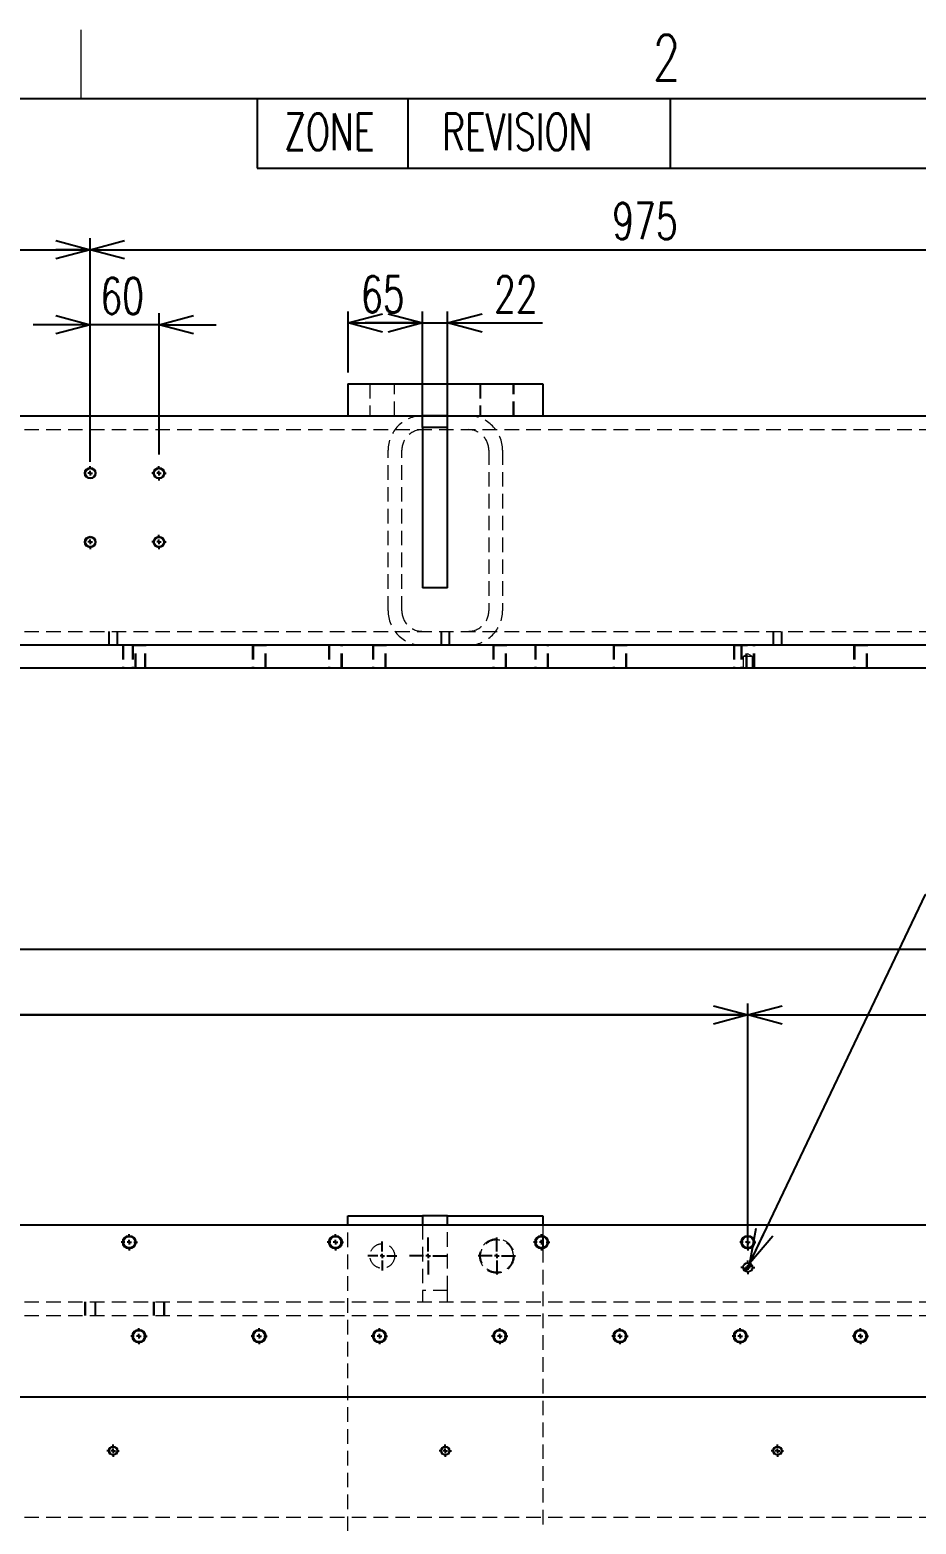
# Model space of a CAD drawing. Header units: millimetres. Extents: x 30 to 8380, y 30 to 5898.
# Drawn here: x 6213 to 6987, y 4584 to 5888 of the extents above; entities that cross this region are included whole.
import ezdxf

# ---------------------------------------------------------------- set-up
doc = ezdxf.new("R2010")
doc.units = ezdxf.units.MM
doc.header["$LTSCALE"] = 10
doc.linetypes.add('HIDDEN', pattern=[1.905, 1.27, -0.635])
doc.layers.add('FORMAT', color=7, linetype='Continuous')
doc.styles.add('SLDTEXTSTYLE0', font='TXT', dxfattribs={"width": 0.7, "bigfont": 'bigfont'})
doc.dimstyles.new('SLDDIMSTYLE2', dxfattribs={"dimtxt": 36.380208, "dimasz": 30, "dimexe": 0, "dimexo": 0.0625, "dimgap": 9.095052, "dimtad": 3, "dimrnd": 1e-09, "dimzin": 12, "dimdsep": 46, "dimtxsty": 'SLDTEXTSTYLE0', "dimblk1": 'OPEN30', "dimblk2": 'OPEN30', "dimsah": 1, "dimcen": 0.09, "dimadec": 0, "dimazin": 3, "dimtfac": 1, "dimtdec": 3, "dimtmove": 0, "dimatfit": 0, "dimldrblk": 'OPEN30', "dimfxl": 1, "dimfrac": 2, "dimtolj": 1, "dimtzin": 12, "dimarcsym": 0})
doc.dimstyles.new('SLDDIMSTYLE3', dxfattribs={"dimtxt": 36.380208, "dimasz": 30, "dimexe": 0, "dimexo": 0.0625, "dimgap": 9.095052, "dimtad": 3, "dimrnd": 1e-09, "dimzin": 12, "dimdsep": 46, "dimtxsty": 'SLDTEXTSTYLE0', "dimblk1": 'OPEN30', "dimblk2": 'OPEN30', "dimsah": 1, "dimcen": 0.09, "dimadec": 0, "dimazin": 3, "dimtfac": 1, "dimtdec": 3, "dimtofl": 0, "dimtmove": 0, "dimatfit": 3, "dimldrblk": 'OPEN30', "dimfxl": 1, "dimfrac": 2, "dimtolj": 1, "dimtzin": 12, "dimarcsym": 0})
doc.dimstyles.new('SLDDIMSTYLE5', dxfattribs={"dimtxt": 36.380208, "dimasz": 30, "dimexe": 0, "dimexo": 0.0625, "dimgap": 9.095052, "dimtad": 0, "dimtih": 1, "dimtoh": 1, "dimdec": 6, "dimrnd": 1e-09, "dimzin": 12, "dimdsep": 46, "dimtxsty": 'SLDTEXTSTYLE0', "dimblk1": 'OPEN30', "dimblk2": 'OPEN30', "dimsah": 1, "dimcen": 0, "dimadec": 0, "dimazin": 3, "dimtol": 1, "dimtp": 0.015, "dimtfac": 1, "dimtdec": 3, "dimtofl": 0, "dimtmove": 0, "dimatfit": 3, "dimldrblk": 'OPEN30', "dimfxl": 1, "dimfrac": 2, "dimtolj": 1, "dimtzin": 0, "dimarcsym": 0})

# ---------------------------------------------------------------- blocks, each defined once
blk = doc.blocks.new('SW_TABLEANNOTATION_0')
at = {"layer": 'FORMAT', "color": 0}
for p, q in [((0, 0), (0, -60.6)), ((0, 0), (131.6, 0)), ((131.6, 0), (131.6, -60.6)), ((131.6, 0), (360.5, 0)), ((360.5, 0), (360.5, -60.6)), ((360.5, 0), (1382.9, 0)), ((0, -60.6), (131.6, -60.6)), ((131.6, -60.6), (360.5, -60.6)), ((360.5, -60.6), (1382.9, -60.6))]:
    blk.add_line(p, q, dxfattribs=at)
at = {"layer": 'FORMAT', "color": 0, "char_height": 31.75, "attachment_point": 1, "style": 'SLDTEXTSTYLE0'}
for s, insert in [('ZONE', (23.5, -13.1)), ('REVISION', (161.4, -13.1))]:
    blk.add_mtext(s, dxfattribs=dict(at, insert=insert))
blk = doc.blocks.new('_Open30')
at = {"color": 0, "linetype": 'ByBlock', "lineweight": -2}
for p, q in [((-1, 0.267949), (0, 0)), ((0, 0), (-1, -0.267949)), ((0, 0), (-1, 0))]:
    blk.add_line(p, q, dxfattribs=at)
blk = doc.blocks.new('_D_33')
at = {"layer": 'FORMAT', "transparency": 16777216}
for p, q in [((2950.5, 4854.6), (2950.5, 5095.1)), ((7510.5, 4854.6), (7510.5, 5095.1)), ((7510.5, 5085.1), (2950.5, 5085.1))]:
    blk.add_line(p, q, dxfattribs=at)
at = {"layer": 'FORMAT', "transparency": 16777216, "xscale": 30, "yscale": 30, "rotation": 180}
blk.add_blockref('_Open30', (2950.5, 5085.1, 104), dxfattribs=at)
at = {"layer": 'FORMAT', "transparency": 16777216, "xscale": 30, "yscale": 30}
blk.add_blockref('_Open30', (7510.5, 5085.1, 104), dxfattribs=at)
at = {"layer": 'FORMAT', "transparency": 16777216, "insert": (5188.1, 5126), "char_height": 31.75, "attachment_point": 1, "style": 'SLDTEXTSTYLE0'}
blk.add_mtext('4560', dxfattribs=at)
blk = doc.blocks.new('_D_34')
at = {"layer": 'FORMAT', "transparency": 16777216}
for p, q in [((4859.6, 4823.6), (4859.6, 5037.9)), ((6839.6, 4823.6), (6839.6, 5037.9)), ((6839.6, 5027.9), (4859.6, 5027.9))]:
    blk.add_line(p, q, dxfattribs=at)
at = {"layer": 'FORMAT', "transparency": 16777216, "xscale": 30, "yscale": 30, "rotation": 180}
blk.add_blockref('_Open30', (4859.6, 5027.9, 104), dxfattribs=at)
at = {"layer": 'FORMAT', "transparency": 16777216, "xscale": 30, "yscale": 30}
blk.add_blockref('_Open30', (6839.6, 5027.9, 104), dxfattribs=at)
at = {"layer": 'FORMAT', "transparency": 16777216, "char_height": 31.75, "attachment_point": 1, "style": 'SLDTEXTSTYLE0'}
for s, insert in [('11xP180=', (5722.6, 5068.8)), ('1980', (5891.9, 5068.8))]:
    blk.add_mtext(s, dxfattribs=dict(at, insert=insert))
blk = doc.blocks.new('_D_36')
at = {"layer": 'FORMAT', "transparency": 16777216}
for p, q in [((4859.6, 4846.7), (4859.6, 5037.9)), ((6839.6, 4839.6), (6839.6, 5037.9)), ((4859.6, 5027.9), (6839.6, 5027.9))]:
    blk.add_line(p, q, dxfattribs=at)
at = {"layer": 'FORMAT', "transparency": 16777216, "xscale": 30, "yscale": 30, "rotation": 180}
blk.add_blockref('_Open30', (4859.6, 5027.9, 104), dxfattribs=at)
at = {"layer": 'FORMAT', "transparency": 16777216, "xscale": 30, "yscale": 30}
blk.add_blockref('_Open30', (6839.6, 5027.9, 104), dxfattribs=at)
at = {"layer": 'FORMAT', "transparency": 16777216, "char_height": 31.75, "attachment_point": 1, "style": 'SLDTEXTSTYLE0'}
for s, insert in [('11xP180=', (5722.6, 5068.8)), ('1980', (5891.9, 5068.8))]:
    blk.add_mtext(s, dxfattribs=dict(at, insert=insert))
blk = doc.blocks.new('_D_38')
at = {"layer": 'FORMAT', "transparency": 16777216}
for p, q in [((6841.3, 4811.2), (6994.7, 5133)), ((6994.7, 5133), (7537.6, 5133))]:
    blk.add_line(p, q, dxfattribs=at)
at = {"layer": 'FORMAT', "transparency": 16777216, "xscale": 30, "yscale": 30, "rotation": 244.5172361562}
blk.add_blockref('_Open30', (6841.3, 4811.2, 104), dxfattribs=at)
at = {"layer": 'FORMAT', "transparency": 16777216, "attachment_point": 1, "style": 'SLDTEXTSTYLE0'}
for s, insert, char_height in [('0.015', (7220.1, 5216.3), 31.75), ('+', (7198.9, 5216.3), 31.8), ('深さ10', (7325.9, 5174), 31.75), ('3x', (7010.5, 5174), 31.75), ('%%c', (7052.9, 5174), 31.75), ('8', (7093.1, 5174), 31.8), ('H7', (7132.1, 5174), 31.75), ('0', (7220.1, 5174), 31.8)]:
    blk.add_mtext(s, dxfattribs=dict(at, insert=insert, char_height=char_height))
blk = doc.blocks.new('_D_85')
at = {"layer": 'FORMAT', "transparency": 16777216}
for p, q in [((6839.6, 4823.6), (6839.6, 5037.9)), ((7510.5, 4854.6), (7510.5, 5037.9)), ((6839.6, 5027.9), (7510.5, 5027.9))]:
    blk.add_line(p, q, dxfattribs=at)
for centre, start, end in [((7164.4, 5049), 153.4349, 206.5651), ((7185.6, 5049), 333.4349, 26.5651)]:
    blk.add_arc(centre, 47.3, start, end, dxfattribs=at)
at = {"layer": 'FORMAT', "transparency": 16777216, "xscale": 30, "yscale": 30, "rotation": 180}
blk.add_blockref('_Open30', (6839.6, 5027.9, 104), dxfattribs=at)
at = {"layer": 'FORMAT', "transparency": 16777216, "xscale": 30, "yscale": 30}
blk.add_blockref('_Open30', (7510.5, 5027.9, 104), dxfattribs=at)
at = {"layer": 'FORMAT', "transparency": 16777216, "insert": (7122.1, 5068.8), "char_height": 31.75, "attachment_point": 1, "style": 'SLDTEXTSTYLE0'}
blk.add_mtext('670.9', dxfattribs=at)
blk = doc.blocks.new('SW_CENTERMARKSYMBOL_26')
at = {"layer": 'FORMAT', "color": 0}
for p, q in [((-544, 0), (-547.1, 0)), ((-540, 0), (-542, 0)), ((-540, 4), (-540, 7.1)), ((-540, 0), (-540, 2)), ((-540, 0), (-540, -2)), ((-540, 0), (-538, 0)), ((-536, 0), (-532.9, 0)), ((-364, 0), (-367.1, 0)), ((-360, 0), (-362, 0)), ((-360, 4), (-360, 7.1)), ((-360, 0), (-360, 2)), ((-360, 0), (-360, -2)), ((-360, 0), (-358, 0)), ((-356, 0), (-352.9, 0)), ((-184, 0), (-187.1, 0)), ((-180, 0), (-182, 0)), ((-180, 4), (-180, 7.1)), ((-180, 0), (-180, 2)), ((-180, 0), (-180, -2)), ((-180, 0), (-178, 0)), ((-176, 0), (-172.9, 0)), ((-4, 0), (-7.1, 0)), ((0, 0), (-2, 0)), ((0, 4), (0, 7.1)), ((0, 0), (0, 2)), ((0, 0), (0, -2)), ((0, 0), (2, 0)), ((4, 0), (7.1, 0)), ((-540, -4), (-540, -7.1)), ((-360, -4), (-360, -7.1)), ((-180, -4), (-180, -7.1)), ((0, -4), (0, -7.1))]:
    blk.add_line(p, q, dxfattribs=at)
blk = doc.blocks.new('SW_CENTERMARKSYMBOL_27')
at = {"layer": 'FORMAT', "color": 0}
for p, q in [((-1155, 1004), (-1155, 1007.1)), ((-1050, 1004), (-1050, 1007.1)), ((-945, 1004), (-945, 1007.1)), ((-840, 1004), (-840, 1007.1)), ((-735, 1004), (-735, 1007.1)), ((-630, 1004), (-630, 1007.1)), ((-525, 1004), (-525, 1007.1)), ((-1159, 1000), (-1162.1, 1000)), ((-1155, 1000), (-1157, 1000)), ((-1155, 1000), (-1155, 1002)), ((-1155, 1000), (-1155, 998)), ((-1155, 1000), (-1153, 1000)), ((-1155, 996), (-1155, 992.9)), ((-1151, 1000), (-1147.9, 1000)), ((-1054, 1000), (-1057.1, 1000)), ((-1050, 1000), (-1052, 1000)), ((-1050, 1000), (-1050, 1002)), ((-1050, 1000), (-1050, 998)), ((-1050, 1000), (-1048, 1000)), ((-1050, 996), (-1050, 992.9)), ((-1046, 1000), (-1042.9, 1000)), ((-949, 1000), (-952.1, 1000)), ((-945, 1000), (-947, 1000)), ((-945, 1000), (-945, 1002)), ((-945, 1000), (-945, 998)), ((-945, 1000), (-943, 1000)), ((-945, 996), (-945, 992.9)), ((-941, 1000), (-937.9, 1000)), ((-844, 1000), (-847.1, 1000)), ((-840, 1000), (-842, 1000)), ((-840, 1000), (-840, 1002)), ((-840, 1000), (-840, 998)), ((-840, 1000), (-838, 1000)), ((-840, 996), (-840, 992.9)), ((-836, 1000), (-832.9, 1000)), ((-739, 1000), (-742.1, 1000)), ((-735, 1000), (-737, 1000)), ((-735, 1000), (-735, 1002)), ((-735, 1000), (-735, 998)), ((-735, 1000), (-733, 1000)), ((-735, 996), (-735, 992.9)), ((-731, 1000), (-727.9, 1000)), ((-634, 1000), (-637.1, 1000)), ((-630, 1000), (-632, 1000)), ((-630, 1000), (-630, 1002)), ((-630, 1000), (-630, 998)), ((-630, 1000), (-628, 1000)), ((-630, 996), (-630, 992.9)), ((-626, 1000), (-622.9, 1000)), ((-529, 1000), (-532.1, 1000)), ((-525, 1000), (-527, 1000)), ((-525, 1000), (-525, 1002)), ((-525, 1000), (-525, 998)), ((-525, 1000), (-523, 1000)), ((-525, 996), (-525, 992.9)), ((-521, 1000), (-517.9, 1000))]:
    blk.add_line(p, q, dxfattribs=at)
blk = doc.blocks.new('SW_CENTERMARKSYMBOL_28')
at = {"layer": 'FORMAT', "color": 0}
for p, q in [((-1164, 800), (-1165.4, 800)), ((-1160, 800), (-1162, 800)), ((-1160, 804), (-1160, 805.4)), ((-1160, 800), (-1160, 802)), ((-1160, 800), (-1160, 798)), ((-1160, 800), (-1158, 800)), ((-1160, 796), (-1160, 794.6)), ((-1156, 800), (-1154.6, 800)), ((-874, 800), (-875.4, 800)), ((-870, 800), (-872, 800)), ((-870, 804), (-870, 805.4)), ((-870, 800), (-870, 802)), ((-870, 800), (-870, 798)), ((-870, 800), (-868, 800)), ((-870, 796), (-870, 794.6)), ((-866, 800), (-864.6, 800)), ((-584, 800), (-585.4, 800)), ((-580, 800), (-582, 800)), ((-580, 804), (-580, 805.4)), ((-580, 800), (-580, 802)), ((-580, 800), (-580, 798)), ((-580, 800), (-578, 800)), ((-580, 796), (-580, 794.6)), ((-576, 800), (-574.6, 800))]:
    blk.add_line(p, q, dxfattribs=at)
blk = doc.blocks.new('SW_CENTERMARKSYMBOL_30')
at = {"layer": 'FORMAT', "color": 0}
for p, q in [((2550, 4), (2550, 16.25)), ((2610, 4), (2610, 16.25)), ((2546, 0), (2533.75, 0)), ((2550, 0), (2548, 0)), ((2550, 0), (2550, 2)), ((2550, 0), (2550, -2)), ((2550, 0), (2552, 0)), ((2554, 0), (2566.25, 0)), ((2606, 0), (2593.75, 0)), ((2610, 0), (2608, 0)), ((2610, 0), (2610, 2)), ((2610, 0), (2610, -2)), ((2610, 0), (2612, 0)), ((2614, 0), (2626.25, 0)), ((2550, -4), (2550, -16.25)), ((2610, -4), (2610, -16.25))]:
    blk.add_line(p, q, dxfattribs=at)
blk = doc.blocks.new('SW_CENTERMARKSYMBOL_36')
at = {"layer": 'FORMAT', "color": 0}
for p, q in [((-4, 0), (-6, 0)), ((0, 0), (-2, 0)), ((0, 4), (0, 6)), ((0, 0), (0, 2)), ((0, 0), (0, -2)), ((0, 0), (2, 0)), ((4, 0), (6, 0)), ((0, -4), (0, -6))]:
    blk.add_line(p, q, dxfattribs=at)
blk = doc.blocks.new('SW_CENTERMARKSYMBOL_49')
at = {"layer": 'FORMAT', "color": 0}
for p, q in [((-4, 0), (-12.75, 0)), ((0, 0), (-2, 0)), ((0, 4), (0, 12.75)), ((0, 0), (0, 2)), ((0, 0), (0, -2)), ((0, 0), (2, 0)), ((4, 0), (12.75, 0)), ((0, -4), (0, -12.75))]:
    blk.add_line(p, q, dxfattribs=at)
blk = doc.blocks.new('SW_DOWELSYMBOL_6')
at = {"linetype": 'Continuous', "lineweight": 18}
h = blk.add_hatch(color=0, dxfattribs=at)
edge = h.paths.add_edge_path(flags=0)
edge.add_arc((0, 0), 4, 180, 270)
edge.add_line((0, -4), (0, 0))
edge.add_line((0, 0), (-4, 0))
h = blk.add_hatch(color=0, dxfattribs=at)
edge = h.paths.add_edge_path(flags=0)
edge.add_arc((0, 0), 4, 0, 90)
edge.add_line((0, 4), (0, 0))
edge.add_line((0, 0), (4, 0))
at = {"layer": 'FORMAT', "color": 0}
blk.add_circle((0, 0), 4, dxfattribs=at)
blk = doc.blocks.new('_D_143')
at = {"layer": 'FORMAT', "transparency": 16777216}
for p, q in [((5290.5, 5516.9), (5290.5, 5705.7)), ((6265.5, 5516.9), (6265.5, 5705.7)), ((5290.5, 5695.7), (6265.5, 5695.7))]:
    blk.add_line(p, q, dxfattribs=at)
at = {"layer": 'FORMAT', "transparency": 16777216, "xscale": 30, "yscale": 30, "rotation": 180}
blk.add_blockref('_Open30', (5290.5, 5695.7, 530), dxfattribs=at)
at = {"layer": 'FORMAT', "transparency": 16777216, "xscale": 30, "yscale": 30}
blk.add_blockref('_Open30', (6265.5, 5695.7, 530), dxfattribs=at)
at = {"layer": 'FORMAT', "transparency": 16777216, "insert": (5746.2, 5736.6), "char_height": 31.75, "attachment_point": 1, "style": 'SLDTEXTSTYLE0'}
blk.add_mtext('975', dxfattribs=at)
blk = doc.blocks.new('_D_144')
at = {"layer": 'FORMAT', "transparency": 16777216}
for p, q in [((6265.5, 5516.9), (6265.5, 5705.7)), ((7240.5, 5516.9), (7240.5, 5705.7)), ((6265.5, 5695.7), (7240.5, 5695.7))]:
    blk.add_line(p, q, dxfattribs=at)
at = {"layer": 'FORMAT', "transparency": 16777216, "xscale": 30, "yscale": 30, "rotation": 180}
blk.add_blockref('_Open30', (6265.5, 5695.7, 530), dxfattribs=at)
at = {"layer": 'FORMAT', "transparency": 16777216, "xscale": 30, "yscale": 30}
blk.add_blockref('_Open30', (7240.5, 5695.7, 530), dxfattribs=at)
at = {"layer": 'FORMAT', "transparency": 16777216, "insert": (6721.2, 5736.6), "char_height": 31.75, "attachment_point": 1, "style": 'SLDTEXTSTYLE0'}
blk.add_mtext('975', dxfattribs=at)
blk = doc.blocks.new('_D_151')
at = {"layer": 'FORMAT', "transparency": 16777216}
for p, q in [((6265.5, 5510.6), (6265.5, 5640.2)), ((6325.5, 5516.9), (6325.5, 5640.2)), ((6265.5, 5630.2), (6215.5, 5630.2)), ((6325.5, 5630.2), (6265.5, 5630.2)), ((6325.5, 5630.2), (6375.5, 5630.2))]:
    blk.add_line(p, q, dxfattribs=at)
at = {"layer": 'FORMAT', "transparency": 16777216, "xscale": 30, "yscale": 30}
blk.add_blockref('_Open30', (6265.5, 5630.2, 530), dxfattribs=at)
at = {"layer": 'FORMAT', "transparency": 16777216, "xscale": 30, "yscale": 30, "rotation": 180}
blk.add_blockref('_Open30', (6325.5, 5630.2, 530), dxfattribs=at)
at = {"layer": 'FORMAT', "transparency": 16777216, "insert": (6274.3, 5671.2), "char_height": 31.75, "attachment_point": 1, "style": 'SLDTEXTSTYLE0'}
blk.add_mtext('60', dxfattribs=at)
blk = doc.blocks.new('_D_164')
at = {"layer": 'FORMAT', "transparency": 16777216}
for p, q in [((6555.5, 5550.6), (6555.5, 5641.8)), ((6577.5, 5550.6), (6577.5, 5641.8)), ((6555.5, 5631.8), (6505.5, 5631.8)), ((6555.5, 5631.8), (6577.5, 5631.8)), ((6577.5, 5631.8), (6660.4, 5631.8))]:
    blk.add_line(p, q, dxfattribs=at)
at = {"layer": 'FORMAT', "transparency": 16777216, "xscale": 30, "yscale": 30}
blk.add_blockref('_Open30', (6555.5, 5631.8, 530), dxfattribs=at)
at = {"layer": 'FORMAT', "transparency": 16777216, "xscale": 30, "yscale": 30, "rotation": 180}
blk.add_blockref('_Open30', (6577.5, 5631.8, 530), dxfattribs=at)
at = {"layer": 'FORMAT', "transparency": 16777216, "insert": (6618, 5672.7), "char_height": 31.75, "attachment_point": 1, "style": 'SLDTEXTSTYLE0'}
blk.add_mtext('22', dxfattribs=at)
blk = doc.blocks.new('_D_165')
at = {"layer": 'FORMAT', "transparency": 16777216}
for p, q in [((6490.5, 5588.6), (6490.5, 5641.8)), ((6555.5, 5550.6), (6555.5, 5641.8)), ((6490.5, 5631.8), (6555.5, 5631.8))]:
    blk.add_line(p, q, dxfattribs=at)
at = {"layer": 'FORMAT', "transparency": 16777216, "xscale": 30, "yscale": 30, "rotation": 180}
blk.add_blockref('_Open30', (6490.5, 5631.8, 530), dxfattribs=at)
at = {"layer": 'FORMAT', "transparency": 16777216, "xscale": 30, "yscale": 30}
blk.add_blockref('_Open30', (6555.5, 5631.8, 530), dxfattribs=at)
at = {"layer": 'FORMAT', "transparency": 16777216, "insert": (6501.8, 5672.7), "char_height": 31.75, "attachment_point": 1, "style": 'SLDTEXTSTYLE0'}
blk.add_mtext('65', dxfattribs=at)
blk = doc.blocks.new('SW_CENTERMARKSYMBOL_119')
at = {"layer": 'FORMAT', "color": 0}
for p, q in [((2925, 64), (2925, 66.25)), ((2925, 60), (2923, 60)), ((2925, 60), (2925, 62)), ((2925, 60), (2925, 58)), ((2925, 60), (2927, 60)), ((2925, 0), (2923, 0)), ((2925, 0), (2925, 2)), ((2925, 0), (2925, -2)), ((2925, 0), (2927, 0)), ((2925, -4), (2925, -6.25))]:
    blk.add_line(p, q, dxfattribs=at)
blk = doc.blocks.new('SW_CENTERMARKSYMBOL_136')
at = {"layer": 'FORMAT', "color": 0}
for p, q in [((-4, 0), (-6.25, 0)), ((0, 0), (-2, 0)), ((0, 4), (0, 6.25)), ((0, 0), (0, 2)), ((0, 0), (0, -2)), ((0, 0), (2, 0)), ((4, 0), (6.25, 0)), ((0, -4), (0, -6.25))]:
    blk.add_line(p, q, dxfattribs=at)
blk = doc.blocks.new('SW_CENTERMARKSYMBOL_137')
at = {"layer": 'FORMAT', "color": 0}
for p, q in [((-4, 0), (-6.25, 0)), ((0, 0), (-2, 0)), ((0, 4), (0, 6.25)), ((0, 0), (0, 2)), ((0, 0), (0, -2)), ((0, 0), (2, 0)), ((4, 0), (6.25, 0)), ((0, -4), (0, -6.25))]:
    blk.add_line(p, q, dxfattribs=at)

msp = doc.modelspace()

# ---------------------------------------------------------------- linework, layer by layer
at = {"color": 7, "linetype": 'Continuous', "lineweight": 25}
for p, q in [((6490.4504656, 5578.6413512), (6490.4504656, 5550.6413512)), ((6490.4504656, 5578.6413512), (6660.4504656, 5578.6413512)), ((6660.4504656, 5578.6413512), (6660.4504656, 5550.6413512)), ((5790.4504656, 5550.6413512), (6490.4504656, 5550.6413512)), ((6490.4504656, 5550.6413512), (6660.4504656, 5550.6413512)), ((6555.4504656, 5540.6413512), (6555.4504656, 5550.6413512)), ((6577.4504656, 5550.6413512), (6555.4504656, 5550.6413512)), ((6577.4504656, 5540.6413512), (6577.4504656, 5550.6413512)), ((6660.4504656, 5550.6413512), (7360.4504656, 5550.6413512)), ((6577.4504656, 5540.6413512), (6555.4504656, 5540.6413512)), ((6555.4504656, 5540.6413512), (6555.4504656, 5400.6413512)), ((6577.4504656, 5400.6413512), (6577.4504656, 5540.6413512)), ((6577.4504656, 5400.6413512), (6555.4504656, 5400.6413512)), ((7510.4504656, 5350.6413512), (2950.4504656, 5350.6413512)), ((6302.8563512, 5350.6423512), (6313.0445799, 5350.6423512)), ((6407.8563512, 5350.6423512), (6418.0445799, 5350.6423512)), ((6512.8563512, 5350.6423512), (6523.0445799, 5350.6423512)), ((6617.8563512, 5350.6423512), (6628.0445799, 5350.6423512)), ((6722.8563512, 5350.6423512), (6733.0445799, 5350.6423512)), ((6827.8563512, 5350.6423512), (6838.0445799, 5350.6423512)), ((6932.8563512, 5350.6423512), (6943.0445799, 5350.6423512)), ((7510.4504656, 5330.6413512), (2950.4504656, 5330.6413512)), ((6490.4504656, 4844.556466), (6490.4504656, 4852.556466)), ((6490.4504656, 4852.556466), (6555.4504656, 4852.556466)), ((6555.4504656, 4852.556466), (6555.4504656, 4844.556466)), ((6577.4504656, 4852.556466), (6555.4504656, 4852.556466)), ((6577.4504656, 4852.556466), (6660.4504656, 4852.556466)), ((6577.4504656, 4844.556466), (6577.4504656, 4852.556466)), ((6660.4504656, 4852.556466), (6660.4504656, 4844.556466)), ((7510.4504656, 4844.556466), (2950.4504656, 4844.556466)), ((6660.4504656, 4834.5764261), (6660.4504656, 4824.5365058)), ((2950.4504656, 4694.556466), (7510.4504656, 4694.556466))]:
    msp.add_line(p, q, dxfattribs=at)
at = {"color": 7, "linetype": 'HIDDEN', "lineweight": 18}
for p, q in [((6509.7004656, 5578.6413512), (6509.7004656, 5550.6413512)), ((6531.2004656, 5550.6413512), (6531.2004656, 5578.6413512)), ((6605.4504656, 5578.6413512), (6605.4504656, 5550.6413512)), ((6606.2004656, 5578.6413512), (6606.2004656, 5550.6413512)), ((6634.7004656, 5550.6413512), (6634.7004656, 5578.6413512)), ((6635.4504656, 5550.6413512), (6635.4504656, 5578.6413512)), ((2950.4504656, 5538.6413512), (7530.4504656, 5538.6413512)), ((6525.4504656, 5380.6413512), (6525.4504656, 5520.6413512)), ((6537.4504656, 5380.6413512), (6537.4504656, 5520.6413512)), ((6613.4504656, 5520.6413512), (6613.4504656, 5380.6413512)), ((6625.4504656, 5520.6413512), (6625.4504656, 5380.6413512)), ((2950.4504656, 5362.6413512), (7530.4504656, 5362.6413512)), ((6281.4504656, 5362.6413512), (6281.4504656, 5350.6413512)), ((6282.0504656, 5362.6413512), (6282.0504656, 5350.6413512)), ((6288.8504656, 5350.6413512), (6288.8504656, 5362.6413512)), ((6289.4504656, 5350.6413512), (6289.4504656, 5362.6413512)), ((6571.4504656, 5362.6413512), (6571.4504656, 5350.6413512)), ((6572.0504656, 5362.6413512), (6572.0504656, 5350.6413512)), ((6578.8504656, 5350.6413512), (6578.8504656, 5362.6413512)), ((6579.4504656, 5350.6413512), (6579.4504656, 5362.6413512)), ((6861.4504656, 5362.6413512), (6861.4504656, 5350.6413512)), ((6862.0504656, 5362.6413512), (6862.0504656, 5350.6413512)), ((6868.8504656, 5350.6413512), (6868.8504656, 5362.6413512)), ((6869.4504656, 5350.6413512), (6869.4504656, 5362.6413512)), ((6293.5504656, 5350.6413512), (6293.5504656, 5330.6413512)), ((6294.4504656, 5350.6413512), (6294.4504656, 5330.6413512)), ((6301.9504656, 5350.6413512), (6301.9504656, 5330.6413512)), ((6302.8563512, 5350.6423512), (6302.8504656, 5350.6423512)), ((6302.8504656, 5350.6423512), (6302.8504656, 5350.6413512)), ((6302.8504656, 5350.6413512), (6302.8504656, 5330.6413512)), ((6304.6504656, 5330.6413512), (6304.6504656, 5350.6413512)), ((6305.5504656, 5330.6413512), (6305.5504656, 5350.6413512)), ((6313.0504656, 5350.6423512), (6313.0445799, 5350.6423512)), ((6313.0504656, 5350.6413512), (6313.0504656, 5350.6423512)), ((6313.0504656, 5330.6413512), (6313.0504656, 5350.6413512)), ((6313.9504656, 5330.6413512), (6313.9504656, 5350.6413512)), ((6406.9504656, 5350.6413512), (6406.9504656, 5330.6413512)), ((6407.8563512, 5350.6423512), (6407.8504656, 5350.6423512)), ((6407.8504656, 5350.6423512), (6407.8504656, 5350.6413512)), ((6407.8504656, 5350.6413512), (6407.8504656, 5330.6413512)), ((6418.0504656, 5350.6423512), (6418.0445799, 5350.6423512)), ((6418.0504656, 5350.6413512), (6418.0504656, 5350.6423512)), ((6418.0504656, 5330.6413512), (6418.0504656, 5350.6413512)), ((6418.9504656, 5330.6413512), (6418.9504656, 5350.6413512)), ((6473.5504656, 5350.6413512), (6473.5504656, 5330.6413512)), ((6474.4504656, 5350.6413512), (6474.4504656, 5330.6413512)), ((6484.6504656, 5330.6413512), (6484.6504656, 5350.6413512)), ((6485.5504656, 5330.6413512), (6485.5504656, 5350.6413512)), ((6511.9504656, 5350.6413512), (6511.9504656, 5330.6413512)), ((6512.8563512, 5350.6423512), (6512.8504656, 5350.6423512)), ((6512.8504656, 5350.6423512), (6512.8504656, 5350.6413512)), ((6512.8504656, 5350.6413512), (6512.8504656, 5330.6413512)), ((6523.0504656, 5350.6423512), (6523.0445799, 5350.6423512)), ((6523.0504656, 5350.6413512), (6523.0504656, 5350.6423512)), ((6523.0504656, 5330.6413512), (6523.0504656, 5350.6413512)), ((6523.9504656, 5330.6413512), (6523.9504656, 5350.6413512)), ((6616.9504656, 5350.6413512), (6616.9504656, 5330.6413512)), ((6617.8563512, 5350.6423512), (6617.8504656, 5350.6423512)), ((6617.8504656, 5350.6423512), (6617.8504656, 5350.6413512)), ((6617.8504656, 5350.6413512), (6617.8504656, 5330.6413512)), ((6628.0504656, 5350.6423512), (6628.0445799, 5350.6423512)), ((6628.0504656, 5350.6413512), (6628.0504656, 5350.6423512)), ((6628.0504656, 5330.6413512), (6628.0504656, 5350.6413512)), ((6628.9504656, 5330.6413512), (6628.9504656, 5350.6413512)), ((6653.5504656, 5350.6413512), (6653.5504656, 5330.6413512)), ((6654.4504656, 5350.6413512), (6654.4504656, 5330.6413512)), ((6664.6504656, 5330.6413512), (6664.6504656, 5350.6413512)), ((6665.5504656, 5330.6413512), (6665.5504656, 5350.6413512)), ((6721.9504656, 5350.6413512), (6721.9504656, 5330.6413512)), ((6722.8563512, 5350.6423512), (6722.8504656, 5350.6423512)), ((6722.8504656, 5350.6423512), (6722.8504656, 5350.6413512)), ((6722.8504656, 5350.6413512), (6722.8504656, 5330.6413512)), ((6733.0504656, 5350.6423512), (6733.0445799, 5350.6423512)), ((6733.0504656, 5350.6413512), (6733.0504656, 5350.6423512)), ((6733.0504656, 5330.6413512), (6733.0504656, 5350.6413512)), ((6733.9504656, 5330.6413512), (6733.9504656, 5350.6413512)), ((6826.9504656, 5350.6413512), (6826.9504656, 5330.6413512)), ((6827.8563512, 5350.6423512), (6827.8504656, 5350.6423512)), ((6827.8504656, 5350.6423512), (6827.8504656, 5350.6413512)), ((6827.8504656, 5350.6413512), (6827.8504656, 5330.6413512)), ((6833.5504656, 5350.6413512), (6833.5504656, 5330.6413512)), ((6834.4504656, 5350.6413512), (6834.4504656, 5330.6413512)), ((6838.0504656, 5350.6423512), (6838.0445799, 5350.6423512)), ((6838.0504656, 5350.6413512), (6838.0504656, 5350.6423512)), ((6838.0504656, 5330.6413512), (6838.0504656, 5350.6413512)), ((6838.9504656, 5330.6413512), (6838.9504656, 5350.6413512)), ((6844.6504656, 5330.6413512), (6844.6504656, 5350.6413512)), ((6845.5504656, 5330.6413512), (6845.5504656, 5350.6413512)), ((6931.9504656, 5350.6413512), (6931.9504656, 5330.6413512)), ((6932.8563512, 5350.6423512), (6932.8504656, 5350.6423512)), ((6932.8504656, 5350.6423512), (6932.8504656, 5350.6413512)), ((6932.8504656, 5350.6413512), (6932.8504656, 5330.6413512)), ((6943.0504656, 5350.6423512), (6943.0445799, 5350.6423512)), ((6943.0504656, 5350.6413512), (6943.0504656, 5350.6423512)), ((6943.0504656, 5330.6413512), (6943.0504656, 5350.6413512)), ((6943.9504656, 5330.6413512), (6943.9504656, 5350.6413512)), ((6839.5504656, 5343.0447937), (6835.5504656, 5340.6413512)), ((6843.5504656, 5340.6413512), (6835.5504656, 5340.6413512)), ((6835.5504656, 5340.6413512), (6835.5504656, 5330.6413512)), ((6843.5504656, 5340.6413512), (6839.5504656, 5343.0447937)), ((6843.5504656, 5330.6413512), (6843.5504656, 5340.6413512)), ((6490.4504656, 4577.556466), (6490.4504656, 4844.556466)), ((6555.4504656, 4844.556466), (6555.4504656, 4787.556466)), ((6577.4504656, 4787.556466), (6577.4504656, 4844.556466)), ((6660.4504656, 4844.556466), (6660.4504656, 4834.5764261)), ((6660.4504656, 4824.5365058), (6660.4504656, 4577.556466)), ((6577.4504656, 4787.556466), (6555.4504656, 4787.556466)), ((6555.4504656, 4787.556466), (6555.4504656, 4777.556466)), ((6577.4504656, 4777.556466), (6577.4504656, 4787.556466)), ((2950.4504656, 4777.556466), (7510.4504656, 4777.556466)), ((6260.4504656, 4777.556466), (6260.4504656, 4765.556466)), ((6261.2004656, 4777.556466), (6261.2004656, 4765.556466)), ((6269.7004656, 4765.556466), (6269.7004656, 4777.556466)), ((6270.4504656, 4765.556466), (6270.4504656, 4777.556466)), ((6320.4504656, 4777.556466), (6320.4504656, 4765.556466)), ((6321.2004656, 4777.556466), (6321.2004656, 4765.556466)), ((6329.7004656, 4765.556466), (6329.7004656, 4777.556466)), ((6330.4504656, 4765.556466), (6330.4504656, 4777.556466)), ((2950.4504656, 4765.556466), (7530.4504656, 4765.556466)), ((2950.4504656, 4589.556466), (7530.4504656, 4589.556466))]:
    msp.add_line(p, q, dxfattribs=at)
at = {"color": 7, "linetype": 'Continuous', "lineweight": 18}
for centre, radius in [((6265.4504656, 5500.6413512), 5), ((6325.4504656, 5500.6413512), 5), ((6265.4504656, 5440.6413512), 5), ((6325.4504656, 5440.6413512), 5), ((6299.5504656, 4829.556466), 6), ((6479.5504656, 4829.556466), 6), ((6659.5504656, 4829.556466), 6), ((6839.5504656, 4829.556466), 6), ((6307.9504656, 4747.556466), 6), ((6412.9504656, 4747.556466), 6), ((6517.9504656, 4747.556466), 6), ((6622.9504656, 4747.556466), 6), ((6727.9504656, 4747.556466), 6), ((6832.9504656, 4747.556466), 6), ((6937.9504656, 4747.556466), 6), ((6285.4504656, 4647.556466), 4), ((6575.4504656, 4647.556466), 4), ((6865.4504656, 4647.556466), 4)]:
    msp.add_circle(centre, radius, dxfattribs=at)
at = {"color": 7, "linetype": 'Continuous', "lineweight": 25}
for centre, radius in [((6265.4504656, 5500.6413512), 4.25), ((6325.4504656, 5500.6413512), 4.25), ((6265.4504656, 5440.6413512), 4.25), ((6325.4504656, 5440.6413512), 4.25), ((6299.5504656, 4829.556466), 5.1), ((6479.5504656, 4829.556466), 5.1), ((6659.5504656, 4829.556466), 5.1), ((6839.5504656, 4829.556466), 5.1), ((6839.5504656, 4807.556466), 4), ((6307.9504656, 4747.556466), 5.1), ((6412.9504656, 4747.556466), 5.1), ((6517.9504656, 4747.556466), 5.1), ((6622.9504656, 4747.556466), 5.1), ((6727.9504656, 4747.556466), 5.1), ((6832.9504656, 4747.556466), 5.1), ((6937.9504656, 4747.556466), 5.1), ((6285.4504656, 4647.556466), 3.4), ((6575.4504656, 4647.556466), 3.4), ((6865.4504656, 4647.556466), 3.4)]:
    msp.add_circle(centre, radius, dxfattribs=at)
at = {"color": 7, "linetype": 'HIDDEN', "lineweight": 18}
for centre, radius in [((6520.4504656, 4817.556466), 10.75), ((6620.4504656, 4817.556466), 15), ((6620.4504656, 4817.556466), 14.25)]:
    msp.add_circle(centre, radius, dxfattribs=at)
for centre, radius, start, end in [((6555.4504656, 5520.6413512), 30, 90, 180), ((6595.4504656, 5520.6413512), 30, 0, 90), ((6555.4504656, 5520.6413512), 18, 90, 180), ((6595.4504656, 5520.6413512), 18, 0, 90), ((6555.4504656, 5380.6413512), 30, 180, 270), ((6555.4504656, 5380.6413512), 18, 180, 270), ((6595.4504656, 5380.6413512), 30, 270, 0), ((6595.4504656, 5380.6413512), 18, 270, 0)]:
    msp.add_arc(centre, radius, start, end, dxfattribs=at)
for points in [[(6302.8504656, 4747.556466), (6302.8504656, 4747.6381392), (6302.8524287, 4747.7198367), (6302.8563512, 4747.8014129)], [(6407.8504656, 4747.556466), (6407.8504656, 4747.6381392), (6407.8524287, 4747.7198367), (6407.8563512, 4747.8014129)], [(6512.8504656, 4747.556466), (6512.8504656, 4747.6381392), (6512.8524287, 4747.7198367), (6512.8563512, 4747.8014129)], [(6617.8504656, 4747.556466), (6617.8504656, 4747.6381392), (6617.8524287, 4747.7198367), (6617.8563512, 4747.8014129)], [(6722.8504656, 4747.556466), (6722.8504656, 4747.6381392), (6722.8524287, 4747.7198367), (6722.8563512, 4747.8014129)], [(6827.8504656, 4747.556466), (6827.8504656, 4747.6381392), (6827.8524287, 4747.7198367), (6827.8563512, 4747.8014129)], [(6932.8504656, 4747.556466), (6932.8504656, 4747.6381392), (6932.8524287, 4747.7198367), (6932.8563512, 4747.8014129)]]:
    msp.add_open_spline(points, degree=3, dxfattribs=at)
at = {"layer": 'FORMAT', "linetype": 'Continuous', "lineweight": 18}
msp.add_line((6257.5, 5827.5), (6257.5, 5887.5), dxfattribs=at)
at = {"layer": 'FORMAT', "linetype": 'Continuous', "lineweight": 25}
msp.add_line((100, 5827.5), (8310, 5827.5), dxfattribs=at)

# ---------------------------------------------------------------- block references
at = {"layer": 'FORMAT'}
for name, p in [('SW_TABLEANNOTATION_0', (6411.2254792, 5827.5)), ('SW_CENTERMARKSYMBOL_119', (3340.4504656, 5440.6413512)), ('SW_CENTERMARKSYMBOL_136', (6325.4504656, 5500.6413512)), ('SW_CENTERMARKSYMBOL_137', (6325.4504656, 5440.6413512)), ('SW_CENTERMARKSYMBOL_26', (6839.5504656, 4829.556466)), ('SW_CENTERMARKSYMBOL_30', (4010.4504656, 4817.556466)), ('SW_CENTERMARKSYMBOL_49', (6520.4504656, 4817.556466)), ('SW_CENTERMARKSYMBOL_36', (6839.5504656, 4807.556466)), ('SW_DOWELSYMBOL_6', (6839.5504656, 4807.556466)), ('SW_CENTERMARKSYMBOL_27', (7462.9504656, 3747.556466)), ('SW_CENTERMARKSYMBOL_28', (7445.4504656, 3847.556466))]:
    msp.add_blockref(name, p, dxfattribs=at)

# ---------------------------------------------------------------- texts
at = {"layer": 'FORMAT', "insert": (6768.5579423, 5883.1015409), "char_height": 39.6875, "attachment_point": 2, "style": 'SLDTEXTSTYLE0'}
msp.add_mtext('2', dxfattribs=at)

# ---------------------------------------------------------------- dimensions: what is measured, and where the dimension line sits
at = {"layer": 'FORMAT'}
for base, p1, p2, dimstyle, picture, middle in [((6265.4504656, 5695.7216337), (5290.4504656, 5506.8913512), (6265.4504656, 5506.8913512), 'SLDDIMSTYLE3', '_D_143', (5777.9504656, 5695.7216337)), ((7240.4504656, 5695.7216337), (6265.4504656, 5506.8913512), (7240.4504656, 5506.8913512), 'SLDDIMSTYLE3', '_D_144', (6752.9504656, 5695.7216337)), ((6555.4504656, 5631.7876734), (6490.4504656, 5578.6413512), (6555.4504656, 5540.6413512), 'SLDDIMSTYLE3', '_D_165', (6522.9504656, 5631.7876734)), ((6577.4504656, 5631.7876734), (6555.4504656, 5540.6413512), (6577.4504656, 5540.6413512), 'SLDDIMSTYLE2', '_D_164', (6639.209682, 5631.7876734)), ((6265.4504656, 5630.2248236), (6325.4504656, 5506.8913512), (6265.4504656, 5500.6413512), 'SLDDIMSTYLE2', '_D_151', (6295.4504656, 5630.2248236)), ((2950.4504656, 5085.0810051), (7510.4504656, 4844.556466), (2950.4504656, 4844.556466), 'SLDDIMSTYLE3', '_D_33', (5230.4504656, 5085.0810051))]:
    dim = msp.add_linear_dim(base=base, p1=p1, p2=p2, dimstyle=dimstyle, dxfattribs=at)
    dim.commit()
    dim.dimension.update_dxf_attribs({"geometry": picture, "text_midpoint": middle, "dimtype": 160})
dim = msp.add_diameter_dim_2p(p1=(6837.8295074, 4803.945607), p2=(6841.2714238, 4811.167325), text='3x<>H7深さ10    \\P', dimstyle='SLDDIMSTYLE5', dxfattribs=at)
dim.commit()
dim.dimension.update_dxf_attribs({"geometry": '_D_38', "text_midpoint": (7274.06953, 5175.3556431), "dimtype": 163})
for base, p1, p2, text, picture, middle in [((4859.5504656, 5027.8726392), (6839.5504656, 4813.556466), (4859.5504656, 4813.556466), '11xP180=<>', '_D_34', (5849.5504656, 5027.8726392)), ((6839.5504656, 5027.8726392), (4859.5504656, 4836.656466), (6839.5504656, 4829.556466), '11xP180=<>', '_D_36', (5849.5504656, 5027.8726392)), ((7510.4504656, 5027.8726392), (6839.5504656, 4813.556466), (7510.4504656, 4844.556466), '(<>)', '_D_85', (7175.0004656, 5027.8726392))]:
    dim = msp.add_linear_dim(base=base, p1=p1, p2=p2, text=text, dimstyle='SLDDIMSTYLE3', dxfattribs=at)
    dim.commit()
    dim.dimension.update_dxf_attribs({"geometry": picture, "text_midpoint": middle, "dimtype": 160})

doc.saveas('drawing.dxf')
